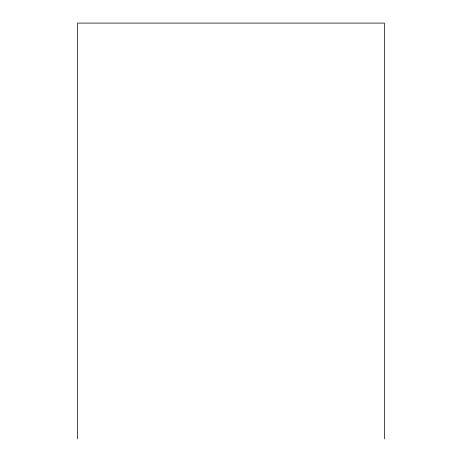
<?xml version="1.0" encoding="UTF-8"?>
<svg xmlns="http://www.w3.org/2000/svg" width="462" height="462" viewBox="0 0 462 462"><rect width="100%" height="100%" fill="white"/><g stroke="black" fill="none" stroke-linecap="round" stroke-linejoin="round"><path stroke-width="0.69" d="M384.401 438.9L384.401 23.1L77.599 23.1L77.599 438.9"/></g></svg>
